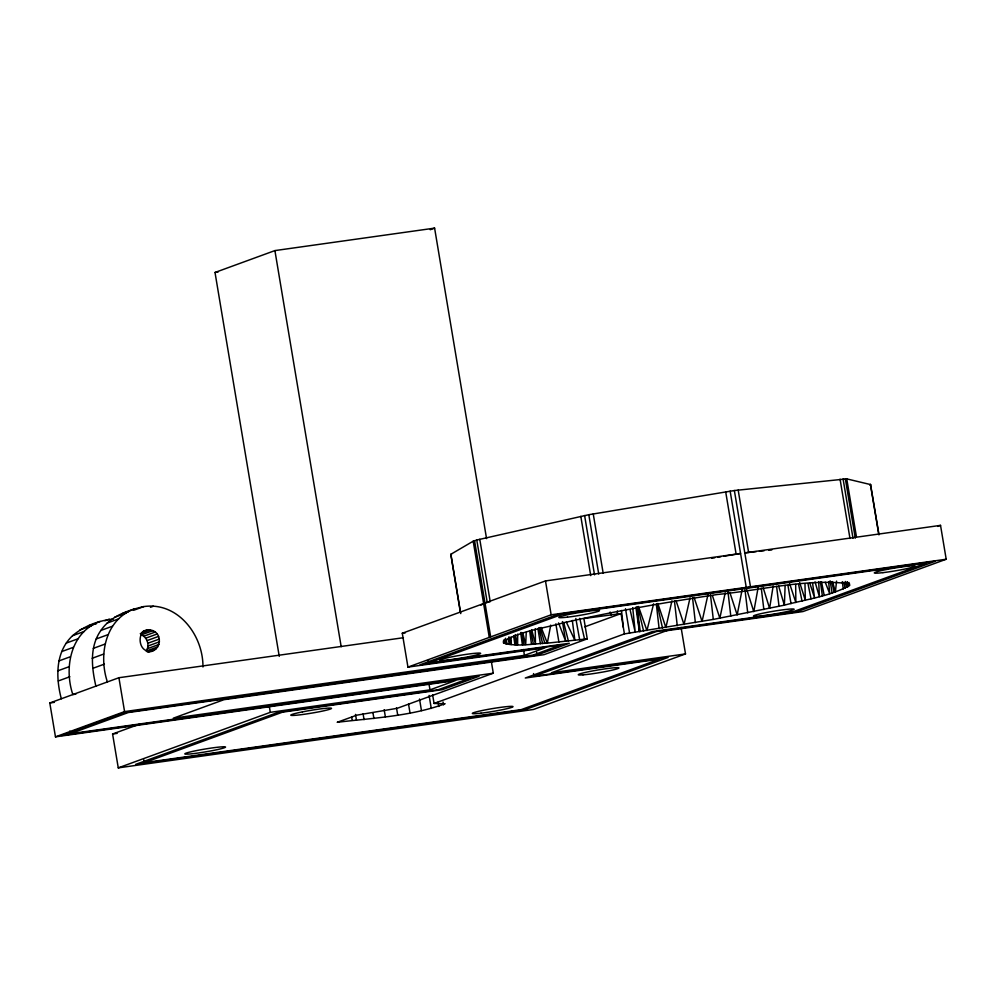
<?xml version="1.0" encoding="UTF-8"?>
<svg xmlns="http://www.w3.org/2000/svg" width="996" height="996" viewBox="0 0 996 996"><rect width="100%" height="100%" fill="white"/><g stroke="black" fill="none" stroke-linecap="round" stroke-linejoin="round"><path stroke-width="1.49" d="M517.683 634.091L517.621 644.773L515.256 634.601M785.134 585.374L784.375 605.157L713.298 619.412L624.43 633.904L434.069 703.45L432.613 694.735M526.237 632.286L525.701 644.599L522.838 633.008M836.578 581.091L835.383 591.861L832.519 581.577M61.316 698.769C55.726 677.529 55.253 651.894 72.559 635.709C83.838 626.098 98.679 620.446 113.332 619.051M75.883 694.137L72.833 694.561C63.831 667.781 70.629 631.862 100.073 621.492M95.877 686.144C91.694 667.743 89.304 646.79 100.907 630.431C110.581 616.113 127.749 610.299 143.81 606.576C178.01 601.609 203.271 635.286 202.96 666.984M107.394 681.936C98.392 655.156 105.178 619.238 134.634 608.867M773.157 585.997L769.597 608.369L763.173 587.652M758.093 587.74L753.798 611.631L746.739 589.445M550.726 625.115L547.327 643.13C532.86 643.653 517.484 647.188 503.453 642.893L503.378 641.598C521.518 630.48 543.965 628.364 564.222 622.625C614.918 611.208 666.137 602.256 717.506 594.475C761.044 590.379 805.864 578.278 849.476 583.743L849.513 585.511C829.593 596.455 806.138 599.318 784.375 605.157L778.598 585.909M742.145 589.532L737.165 614.93L729.943 592.732M725.188 592.819L719.859 618.192L712.401 595.596M157.729 646.877L146.213 651.085C149.948 645.645 147.445 637.428 141.395 634.863L152.911 630.655C163.132 634.751 160.543 651.06 149.425 651.795M707.969 594.575L702.08 621.417L694.063 597.388M690.041 597.762L684.028 624.542L675.973 600.488M671.927 600.837L665.888 627.555L657.833 603.476M653.613 603.813L646.939 630.543L638.498 606.489M460.376 612.428L450.839 554.286L473.187 541.202L476.773 540.019L588.81 514.708L734.363 490.53L846.749 478.877L870.579 484.579L878.982 534.777M491.352 661.581L493.294 673.196L397.18 708.318L356.805 715.165L337.196 722.299C373.263 717.942 410.813 716.311 445.1 703.736L434.069 703.45M152.911 630.655C134.983 624.119 136.502 657.061 153.745 650.226M480.993 605.107L483.62 603.564L402.284 633.244L407.949 667.108L545.061 647.823L524.444 655.356L124.575 711.605L55.465 736.853L49.8 702.977L118.91 677.728L403.43 637.714M869.819 485.027L870.579 484.579M407.949 667.108L551.149 614.793L946.2 559.242L940.535 525.365L744.796 552.892L756.338 551.61M279.254 656.376L215.012 272.468L274.908 250.594L434.605 228.134L486.558 538.624M430.222 229.727L434.605 228.134M80.053 629.846L91.57 625.65M104.941 620.769L109.261 619.201M114.615 617.234L126.131 613.026M133.738 610.262L143.81 606.576M72.559 635.709L84.075 631.501M107.107 623.085L118.636 618.877M150.446 607.286L153.322 606.24M66.359 643.055L77.875 638.847M100.907 630.431L112.436 626.223M61.69 651.583L73.206 647.375M96.239 638.959L107.755 634.751M58.727 660.995L70.243 656.787M93.288 648.371L104.804 644.163M142.341 631.713L145.229 630.667M143.412 631.526L147.732 629.945M140.274 633.618L150.346 629.945M143.723 636.245L155.239 632.037M145.665 638.199L157.181 633.991M57.594 670.906L69.11 666.698M92.155 658.281L103.671 654.073M147.072 640.59L158.588 636.382M147.869 643.254L159.385 639.046M147.981 646.018L159.497 641.81M58.341 680.94L69.857 676.732M92.889 668.316L104.406 664.108M147.42 648.695L158.937 644.487M147.321 651.994L155.961 648.832M148.367 651.994L151.243 650.936M69.832 731.014L70.293 733.728L128.247 712.551L537.068 655.057L569.314 643.279L428.778 663.037L428.33 660.336M681.077 627.418L685.509 653.924L533.47 709.476L118.263 767.866L112.585 734.002L138.656 724.478M723.955 556.216L740.576 553.49L545.484 580.929L484.99 603.028L490.206 601.646L479.773 539.284M118.263 767.866L270.302 712.327L429.998 689.867L455.334 680.604L55.465 736.853M143.872 759.936L144.333 762.65L282.553 712.152L442.249 689.693L479.101 676.234L70.293 733.728M428.778 663.037L562.391 614.233L926.504 563.014L792.891 611.83L652.355 631.589L525.29 678.015L659.427 659.153L521.207 709.638L144.333 762.65M584.727 626.845L621.056 613.573L624.43 633.904M621.056 613.573L583.893 618.541L587.242 638.884L543.978 654.683L223.951 699.69L173.279 718.203L493.294 673.196M937.659 526.411L940.535 525.365M533.981 676.272L656.439 631.539L796.974 611.768L935.194 561.283L558.308 614.283L420.088 664.78L560.624 645.01L532.985 655.119L124.164 712.613L61.59 735.471L470.411 677.965L438.165 689.755L278.469 712.215L135.643 764.393L525.29 709.588L668.129 657.41L533.981 676.272L533.532 673.57M669.212 629.746L551.361 672.798L685.509 653.924M946.2 559.242L803 611.556L666.436 630.754M123.118 613.075L128.359 611.768M88.557 625.7L96.425 623.733M711.767 558.258L714.817 557.748M717.855 557.237L720.905 556.727M215.012 272.468L218.074 272.045M402.284 633.244L405.36 632.809M49.8 702.977L54.419 702.329M112.585 734.002L117.204 733.355M541.202 627.443L547.327 643.13L587.242 638.884M759.425 551.274L764.057 550.776M768.688 550.29L771.776 549.954M450.702 554.623L451.499 554.809M566.326 622.064L574.891 640.366L572.314 620.421M825.223 582.224L829.73 593.691L828.66 581.801M558.544 622.911L565.74 641.387L562.429 621.591M610.162 612.054L611.233 614.943M789.554 583.432L795.866 602.518L795.667 584.44M809.848 583.258L814.566 597.924L812.512 582.573M799.701 582.598L805.316 600.239L804.98 583.681M539.981 627.555L544.899 643.366M815.027 581.888L819.372 596.629L818.712 581.614M531.652 629.621L535.437 644.076L535.263 628.688M563.674 622.363L568.405 641.088M845.43 581.477L846.874 587.354L846.202 582.735M637.813 606.95L643.59 631.066M831.735 581.851L834.212 592.284M538.836 627.654L542.596 643.565M579.734 618.317L584.59 639.208M630.07 609.614L635.249 632.323L632.709 607.647M657.136 603.937L662.502 628.103M509.703 637.328L511.272 644.611L511.023 637.042M798.605 584.465L802.029 601.074M808.005 583.731L811.043 598.833M505.582 638.262L506.752 644.113L506.404 639.606M821.501 581.726L824.178 595.322M530.706 630.53L533.408 644.213M521.63 632.497L523.958 644.673M847.297 582.062L848.156 586.557L847.447 582.013M514.484 635.66L516.189 644.798M843.973 582.199L845.069 588.263M508.794 636.942L510.189 644.574M503.54 640.341L504.076 643.267L503.727 640.291M575.825 618.454L579.66 639.818M848.99 582.461L849.513 585.511M870.404 484.293L878.796 534.479M846.749 478.877L856.423 536.682M845.343 478.815L855.278 538.126M843.077 478.914L853.012 538.226M840.064 479.176L849.986 538.5M846.774 582.436L847.534 587.005M830.091 580.78L832.133 592.969M787.961 585.387L791.023 603.663M738.173 490.069L748.619 552.431M734.363 490.53L750.474 586.769M730.143 491.128L746.241 587.354M725.686 491.825L736.131 554.187M625.513 608.718L629.596 633.157M593.243 513.924L603.178 573.235M588.81 514.708L598.733 574.032M584.602 515.517L594.525 574.841M580.805 516.326L590.728 575.638M555.855 623.82L558.918 642.096M545.484 580.929L551.149 614.793M537.877 628.513L540.43 643.74M536.607 652.343L537.068 655.057M523.46 649.467L524.444 655.356M476.773 540.019L487.218 602.381M474.557 540.666L490.667 636.892M473.187 541.202L489.285 637.428M450.839 554.286L460.762 613.598M443.033 701.981L443.519 704.882M438.078 702.143L438.8 706.488M429.015 683.978L429.998 689.867M429.089 695.395L431.28 708.455M419.515 699.018L421.457 710.634M408.547 704.172L410.003 712.875M396.495 707.795L397.715 715.041M384.182 709.725L385.402 716.983M372.952 712.75L373.923 718.552M363.079 713.858L364.063 719.66M355.497 714.406L356.468 720.22M274.908 250.594L341.192 646.728M351.675 717.294L352.161 720.195M269.318 706.438L270.302 712.327M118.91 677.728L124.575 711.605M504.698 639.295L505.42 643.852M508.334 638.399L509.267 644.487M635.859 607.187L639.457 631.701L636.83 607.099M513.587 635.647L514.932 644.773M520.647 632.535L522.39 644.723M820.467 582.013L822.372 595.832M529.635 630.593L531.515 644.325M637.029 607.074L640.254 631.576M776.581 586.358L779.046 606.34M842.342 581.627L843.239 589.034M761.268 588.051L763.857 609.577M744.996 589.794L747.722 612.864M727.952 591.549L730.803 616.151M710.472 594.811L713.298 619.412M692.581 598.011L695.37 622.6M674.466 601.098L677.255 625.687M656.327 604.074L659.128 628.65M621.492 610.448L623.322 627.306M617.333 610.984L617.495 614.071M302.473 711.879L298.003 712.825A20.655 1.444 -9.5 0 0 291.728 715.427A20.655 1.444 -9.5 0 0 309.42 713.497L314.736 712.601A20.655 1.444 -9.5 0 0 330.548 708.081A20.655 1.444 -9.5 0 0 302.473 711.879M583.021 674.865L580.158 675.014A20.655 1.444 -9.5 0 1 589.931 671.453A20.655 1.444 -9.5 0 1 617.034 667.631L618.64 667.731A20.655 1.444 -9.5 0 1 607.261 671.204A20.655 1.444 -9.5 0 1 583.021 674.865M223.614 746.776L220.739 746.938A20.655 1.444 -9.5 0 0 196.511 750.586A20.655 1.444 -9.5 0 0 185.119 754.072L186.738 754.159A20.655 1.444 -9.5 0 0 213.841 750.349A20.655 1.444 -9.5 0 0 223.614 746.776M480.993 713.173A20.655 1.444 -9.5 0 0 512.928 706.787A20.655 1.444 -9.5 0 0 483.956 710.16A20.655 1.444 -9.5 0 0 480.993 713.173M762.127 615.789A20.655 1.444 -9.5 0 0 794.061 609.403A20.655 1.444 -9.5 0 0 765.102 612.777A20.655 1.444 -9.5 0 0 762.127 615.789M448.611 659.912A20.655 1.444 -9.5 0 0 480.545 653.513A20.655 1.444 -9.5 0 0 451.586 656.887A20.655 1.444 -9.5 0 0 448.611 659.912M882.942 572.638A20.655 1.444 -9.5 0 0 914.876 566.251A20.655 1.444 -9.5 0 0 885.917 569.625A20.655 1.444 -9.5 0 0 882.942 572.638M567.471 617.147A20.655 1.444 -9.5 0 0 599.405 610.76A20.655 1.444 -9.5 0 0 570.447 614.134A20.655 1.444 -9.5 0 0 567.471 617.147"/></g></svg>
